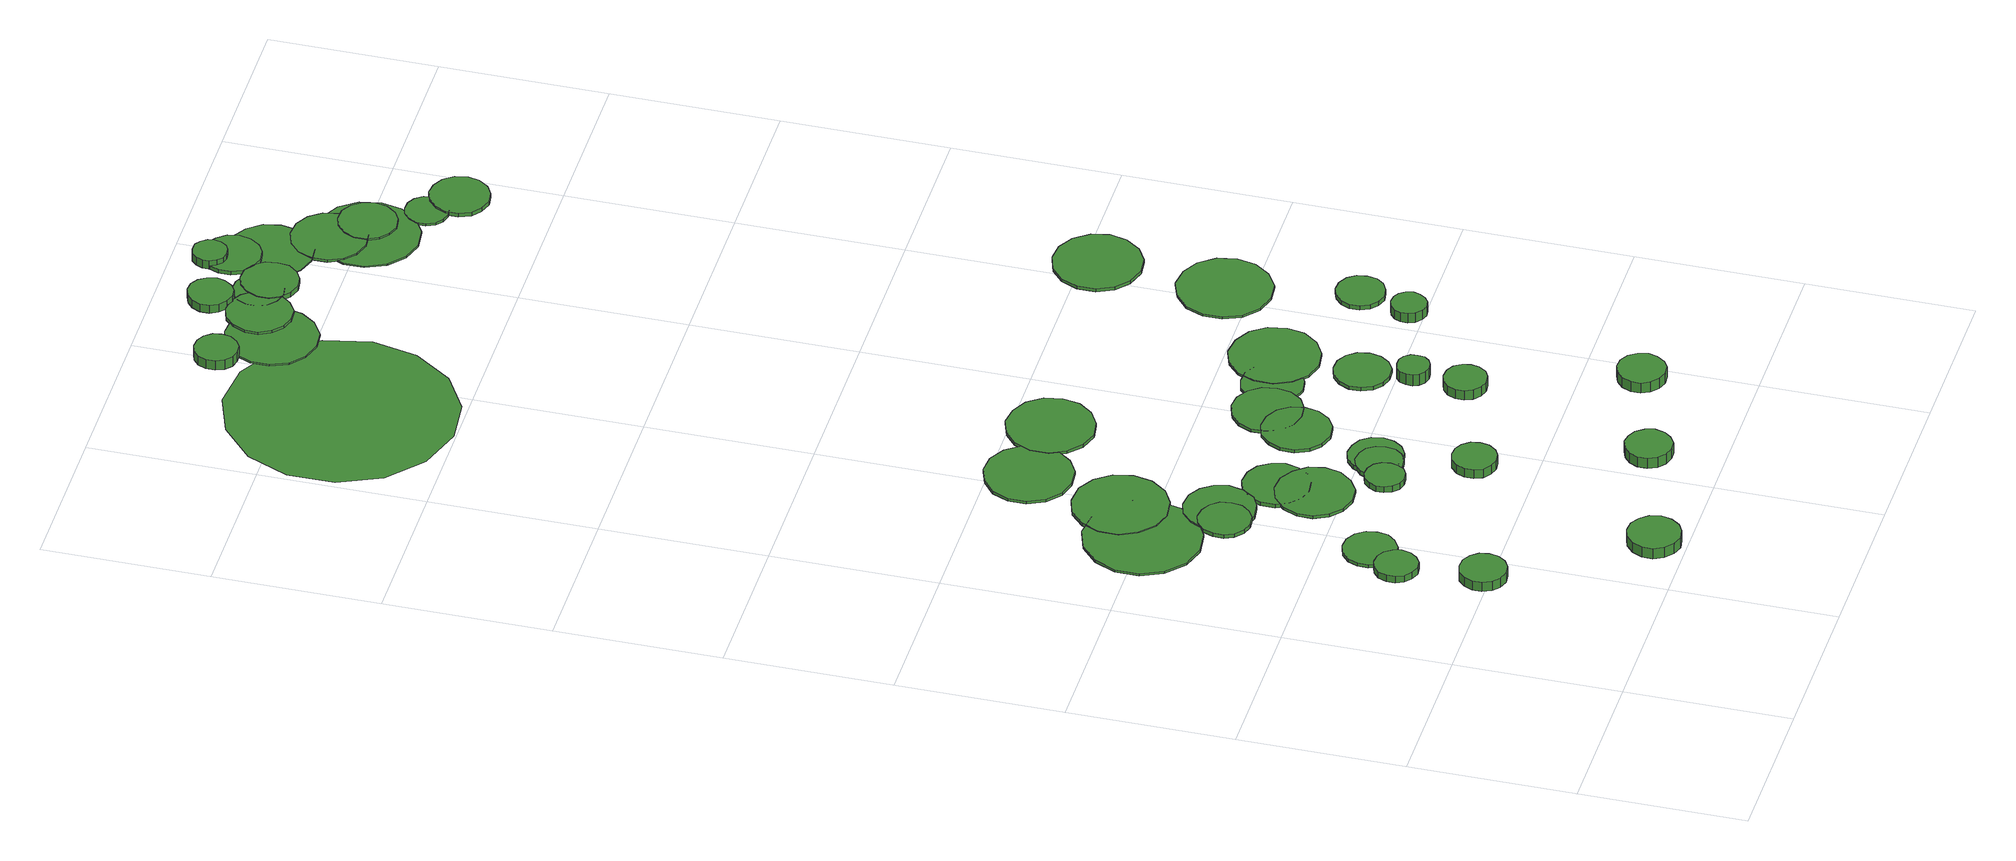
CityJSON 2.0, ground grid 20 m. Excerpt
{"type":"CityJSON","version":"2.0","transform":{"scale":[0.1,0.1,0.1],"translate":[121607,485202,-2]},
"CityObjects":{
"tree1":{"type":"SolitaryVegetationObject","attributes":{"function":"something"},"geometry":[{"type":"MultiSurface","lod":"1","boundaries":[[[0,1,2,3,4,5,6,7,8,9,10,11,12,13,14]],[[15,16,17,18,19,20,21,22,23,24,25,26,27,28,29]],[[0,29,28,1]],[[1,28,27,2]],[[2,27,26,3]],[[3,26,25,4]],[[4,25,24,5]],[[5,24,23,6]],[[6,23,22,7]],[[7,22,21,8]],[[8,21,20,9]],[[9,20,19,10]],[[10,19,18,11]],[[11,18,17,12]],[[12,17,16,13]],[[13,16,15,14]],[[14,15,29,0]]]}]},
"tree2":{"type":"SolitaryVegetationObject","attributes":{"function":"something"}},
"tree3":{"type":"SolitaryVegetationObject","attributes":{"function":"something"},"geometry":[{"type":"MultiSurface","lod":"1","boundaries":[[[30,31,32,33,34,35,36,37,38,39,40,41,42,43,44]],[[45,46,47,48,49,50,51,52,53,54,55,56,57,58,59]],[[30,59,58,31]],[[31,58,57,32]],[[32,57,56,33]],[[33,56,55,34]],[[34,55,54,35]],[[35,54,53,36]],[[36,53,52,37]],[[37,52,51,38]],[[38,51,50,39]],[[39,50,49,40]],[[40,49,48,41]],[[41,48,47,42]],[[42,47,46,43]],[[43,46,45,44]],[[44,45,59,30]]]}]},
"tree4":{"type":"SolitaryVegetationObject","attributes":{"function":"something"}},
"tree5":{"type":"SolitaryVegetationObject","attributes":{"function":"something"},"geometry":[{"type":"MultiSurface","lod":"1","boundaries":[[[60,61,62,63,64,65,66,67,68,69,70,71,72,73,74]],[[75,76,77,78,79,80,81,82,83,84,85,86,87,88,89]],[[60,89,88,61]],[[61,88,87,62]],[[62,87,86,63]],[[63,86,85,64]],[[64,85,84,65]],[[65,84,83,66]],[[66,83,82,67]],[[67,82,81,68]],[[68,81,80,69]],[[69,80,79,70]],[[70,79,78,71]],[[71,78,77,72]],[[72,77,76,73]],[[73,76,75,74]],[[74,75,89,60]]]}]},
"tree6":{"type":"SolitaryVegetationObject","attributes":{"function":"something"},"geometry":[{"type":"MultiSurface","lod":"1","boundaries":[[[90,91,92,93,94,95,96,97,98,99,100,101,102,103,104]],[[105,106,107,108,109,110,111,112,113,114,115,116,117,118,119]],[[90,119,118,91]],[[91,118,117,92]],[[92,117,116,93]],[[93,116,115,94]],[[94,115,114,95]],[[95,114,113,96]],[[96,113,112,97]],[[97,112,111,98]],[[98,111,110,99]],[[99,110,109,100]],[[100,109,108,101]],[[101,108,107,102]],[[102,107,106,103]],[[103,106,105,104]],[[104,105,119,90]]]}]},
"tree7":{"type":"SolitaryVegetationObject","attributes":{"function":"something"}},
"tree8":{"type":"SolitaryVegetationObject","attributes":{"function":"something"}},
"tree9":{"type":"SolitaryVegetationObject","attributes":{"function":"something"}},
"tree10":{"type":"SolitaryVegetationObject","attributes":{"function":"something"},"geometry":[{"type":"MultiSurface","lod":"1","boundaries":[[[120,121,122,123,124,125,126,127,128,129,130,131,132,133,134]],[[135,136,137,138,139,140,141,142,143,144,145,146,147,148,149]],[[120,149,148,121]],[[121,148,147,122]],[[122,147,146,123]],[[123,146,145,124]],[[124,145,144,125]],[[125,144,143,126]],[[126,143,142,127]],[[127,142,141,128]],[[128,141,140,129]],[[129,140,139,130]],[[130,139,138,131]],[[131,138,137,132]],[[132,137,136,133]],[[133,136,135,134]],[[134,135,149,120]]]}]},
"tree11":{"type":"SolitaryVegetationObject","attributes":{"function":"something"}},
"tree12":{"type":"SolitaryVegetationObject","attributes":{"function":"something"}},
"tree13":{"type":"SolitaryVegetationObject","attributes":{"function":"something"},"geometry":[{"type":"MultiSurface","lod":"1","boundaries":[[[150,151,152,153,154,155,156,157,158,159,160,161,162,163,164]],[[165,166,167,168,169,170,171,172,173,174,175,176,177,178,179]],[[150,179,178,151]],[[151,178,177,152]],[[152,177,176,153]],[[153,176,175,154]],[[154,175,174,155]],[[155,174,173,156]],[[156,173,172,157]],[[157,172,171,158]],[[158,171,170,159]],[[159,170,169,160]],[[160,169,168,161]],[[161,168,167,162]],[[162,167,166,163]],[[163,166,165,164]],[[164,165,179,150]]]}]},
"tree14":{"type":"SolitaryVegetationObject","attributes":{"function":"something"}},
"tree15":{"type":"SolitaryVegetationObject","attributes":{"function":"something"},"geometry":[{"type":"MultiSurface","lod":"1","boundaries":[[[180,181,182,183,184,185,186,187,188,189,190,191,192,193,194]],[[195,196,197,198,199,200,201,202,203,204,205,206,207,208,209]],[[180,209,208,181]],[[181,208,207,182]],[[182,207,206,183]],[[183,206,205,184]],[[184,205,204,185]],[[185,204,203,186]],[[186,203,202,187]],[[187,202,201,188]],[[188,201,200,189]],[[189,200,199,190]],[[190,199,198,191]],[[191,198,197,192]],[[192,197,196,193]],[[193,196,195,194]],[[194,195,209,180]]]}]},
"tree16":{"type":"SolitaryVegetationObject","attributes":{"function":"something"}},
"tree17":{"type":"SolitaryVegetationObject","attributes":{"function":"something"},"geometry":[{"type":"MultiSurface","lod":"1","boundaries":[[[210,211,212,213,214,215,216,217,218,219,220,221,222,223,224]],[[225,226,227,228,229,230,231,232,233,234,235,236,237,238,239]],[[210,239,238,211]],[[211,238,237,212]],[[212,237,236,213]],[[213,236,235,214]],[[214,235,234,215]],[[215,234,233,216]],[[216,233,232,217]],[[217,232,231,218]],[[218,231,230,219]],[[219,230,229,220]],[[220,229,228,221]],[[221,228,227,222]],[[222,227,226,223]],[[223,226,225,224]],[[224,225,239,210]]]}]},
"tree18":{"type":"SolitaryVegetationObject","attributes":{"function":"something"}},
"tree19":{"type":"SolitaryVegetationObject","attributes":{"function":"something"},"geometry":[{"type":"MultiSurface","lod":"1","boundaries":[[[240,241,242,243,244,245,246,247,248,249,250,251,252,253,254]],[[255,256,257,258,259,260,261,262,263,264,265,266,267,268,269]],[[240,269,268,241]],[[241,268,267,242]],[[242,267,266,243]],[[243,266,265,244]],[[244,265,264,245]],[[245,264,263,246]],[[246,263,262,247]],[[247,262,261,248]],[[248,261,260,249]],[[249,260,259,250]],[[250,259,258,251]],[[251,258,257,252]],[[252,257,256,253]],[[253,256,255,254]],[[254,255,269,240]]]}]},
"tree20":{"type":"SolitaryVegetationObject","attributes":{"function":"something"}},
"tree21":{"type":"SolitaryVegetationObject","attributes":{"function":"something"}},
"tree22":{"type":"SolitaryVegetationObject","attributes":{"function":"something"},"geometry":[{"type":"MultiSurface","lod":"1","boundaries":[[[270,271,272,273,274,275,276,277,278,279,280,281,282,283,284]],[[285,286,287,288,289,290,291,292,293,294,295,296,297,298,299]],[[270,299,298,271]],[[271,298,297,272]],[[272,297,296,273]],[[273,296,295,274]],[[274,295,294,275]],[[275,294,293,276]],[[276,293,292,277]],[[277,292,291,278]],[[278,291,290,279]],[[279,290,289,280]],[[280,289,288,281]],[[281,288,287,282]],[[282,287,286,283]],[[283,286,285,284]],[[284,285,299,270]]]}]},
"tree23":{"type":"SolitaryVegetationObject","attributes":{"function":"something"},"geometry":[{"type":"MultiSurface","lod":"1","boundaries":[[[300,301,302,303,304,305,306,307,308,309,310,311,312,313,314]],[[315,316,317,318,319,320,321,322,323,324,325,326,327,328,329]],[[300,329,328,301]],[[301,328,327,302]],[[302,327,326,303]],[[303,326,325,304]],[[304,325,324,305]],[[305,324,323,306]],[[306,323,322,307]],[[307,322,321,308]],[[308,321,320,309]],[[309,320,319,310]],[[310,319,318,311]],[[311,318,317,312]],[[312,317,316,313]],[[313,316,315,314]],[[314,315,329,300]]]}]},
"tree24":{"type":"SolitaryVegetationObject","attributes":{"function":"something"}},
"tree25":{"type":"SolitaryVegetationObject","attributes":{"function":"something"},"geometry":[{"type":"MultiSurface","lod":"1","boundaries":[[[330,331,332,333,334,335,336,337,338,339,340,341,342,343,344]],[[345,346,347,348,349,350,351,352,353,354,355,356,357,358,359]],[[330,359,358,331]],[[331,358,357,332]],[[332,357,356,333]],[[333,356,355,334]],[[334,355,354,335]],[[335,354,353,336]],[[336,353,352,337]],[[337,352,351,338]],[[338,351,350,339]],[[339,350,349,340]],[[340,349,348,341]],[[341,348,347,342]],[[342,347,346,343]],[[343,346,345,344]],[[344,345,359,330]]]}]},
"tree26":{"type":"SolitaryVegetationObject","attributes":{"function":"something"},"geometry":[{"type":"MultiSurface","lod":"1","boundaries":[[[360,361,362,363,364,365,366,367,368,369,370,371,372,373,374]],[[375,376,377,378,379,380,381,382,383,384,385,386,387,388,389]],[[360,389,388,361]],[[361,388,387,362]],[[362,387,386,363]],[[363,386,385,364]],[[364,385,384,365]],[[365,384,383,366]],[[366,383,382,367]],[[367,382,381,368]],[[368,381,380,369]],[[369,380,379,370]],[[370,379,378,371]],[[371,378,377,372]],[[372,377,376,373]],[[373,376,375,374]],[[374,375,389,360]]]}]},
"tree27":{"type":"SolitaryVegetationObject","attributes":{"function":"something"},"geometry":[{"type":"MultiSurface","lod":"1","boundaries":[[[390,391,392,393,394,395,396,397,398,399,400,401,402,403,404]],[[405,406,407,408,409,410,411,412,413,414,415,416,417,418,419]],[[390,419,418,391]],[[391,418,417,392]],[[392,417,416,393]],[[393,416,415,394]],[[394,415,414,395]],[[395,414,413,396]],[[396,413,412,397]],[[397,412,411,398]],[[398,411,410,399]],[[399,410,409,400]],[[400,409,408,401]],[[401,408,407,402]],[[402,407,406,403]],[[403,406,405,404]],[[404,405,419,390]]]}]},
"tree28":{"type":"SolitaryVegetationObject","attributes":{"function":"something"}},
"tree29":{"type":"SolitaryVegetationObject","attributes":{"function":"something"},"geometry":[{"type":"MultiSurface","lod":"1","boundaries":[[[420,421,422,423,424,425,426,427,428,429,430,431,432,433,434]],[[435,436,437,438,439,440,441,442,443,444,445,446,447,448,449]],[[420,449,448,421]],[[421,448,447,422]],[[422,447,446,423]],[[423,446,445,424]],[[424,445,444,425]],[[425,444,443,426]],[[426,443,442,427]],[[427,442,441,428]],[[428,441,440,429]],[[429,440,439,430]],[[430,439,438,431]],[[431,438,437,432]],[[432,437,436,433]],[[433,436,435,434]],[[434,435,449,420]]]}]},
"tree30":{"type":"SolitaryVegetationObject","attributes":{"function":"something"},"geometry":[{"type":"MultiSurface","lod":"1","boundaries":[[[450,451,452,453,454,455,456,457,458,459,460,461,462,463,464]],[[465,466,467,468,469,470,471,472,473,474,475,476,477,478,479]],[[450,479,478,451]],[[451,478,477,452]],[[452,477,476,453]],[[453,476,475,454]],[[454,475,474,455]],[[455,474,473,456]],[[456,473,472,457]],[[457,472,471,458]],[[458,471,470,459]],[[459,470,469,460]],[[460,469,468,461]],[[461,468,467,462]],[[462,467,466,463]],[[463,466,465,464]],[[464,465,479,450]]]}]},
"tree31":{"type":"SolitaryVegetationObject","attributes":{"function":"something"}},
"tree32":{"type":"SolitaryVegetationObject","attributes":{"function":"something"}},
"tree33":{"type":"SolitaryVegetationObject","attributes":{"function":"something"},"geometry":[{"type":"MultiSurface","lod":"1","boundaries":[[[480,481,482,483,484,485,486,487,488,489,490,491,492,493,494]],[[495,496,497,498,499,500,501,502,503,504,505,506,507,508,509]],[[480,509,508,481]],[[481,508,507,482]],[[482,507,506,483]],[[483,506,505,484]],[[484,505,504,485]],[[485,504,503,486]],[[486,503,502,487]],[[487,502,501,488]],[[488,501,500,489]],[[489,500,499,490]],[[490,499,498,491]],[[491,498,497,492]],[[492,497,496,493]],[[493,496,495,494]],[[494,495,509,480]]]}]},
"tree34":{"type":"SolitaryVegetationObject","attributes":{"function":"something"}},
"tree35":{"type":"SolitaryVegetationObject","attributes":{"function":"something"},"geometry":[{"type":"MultiSurface","lod":"1","boundaries":[[[510,511,512,513,514,515,516,517,518,519,520,521,522,523,524]],[[525,526,527,528,529,530,531,532,533,534,535,536,537,538,539]],[[510,539,538,511]],[[511,538,537,512]],[[512,537,536,513]],[[513,536,535,514]],[[514,535,534,515]],[[515,534,533,516]],[[516,533,532,517]],[[517,532,531,518]],[[518,531,530,519]],[[519,530,529,520]],[[520,529,528,521]],[[521,528,527,522]],[[522,527,526,523]],[[523,526,525,524]],[[524,525,539,510]]]}]},
"tree36":{"type":"SolitaryVegetationObject","attributes":{"function":"something"}},
"tree37":{"type":"SolitaryVegetationObject","attributes":{"function":"something"},"geometry":[{"type":"MultiSurface","lod":"1","boundaries":[[[540,541,542,543,544,545,546,547,548,549,550,551,552,553,554]],[[555,556,557,558,559,560,561,562,563,564,565,566,567,568,569]],[[540,569,568,541]],[[541,568,567,542]],[[542,567,566,543]],[[543,566,565,544]],[[544,565,564,545]],[[545,564,563,546]],[[546,563,562,547]],[[547,562,561,548]],[[548,561,560,549]],[[549,560,559,550]],[[550,559,558,551]],[[551,558,557,552]],[[552,557,556,553]],[[553,556,555,554]],[[554,555,569,540]]]}]},
"tree38":{"type":"SolitaryVegetationObject","attributes":{"function":"something"}},
"tree39":{"type":"SolitaryVegetationObject","attributes":{"function":"something"},"geometry":[{"type":"MultiSurface","lod":"1","boundaries":[[[570,571,572,573,574,575,576,577,578,579,580,581,582,583,584]]]}]},
"tree40":{"type":"SolitaryVegetationObject","attributes":{"function":"something"},"geometry":[{"type":"MultiSurface","lod":"1","boundaries":[[[585,586,587,588,589,590,591,592,593,594,595,596,597,598,599]],[[600,601,602,603,604,605,606,607,608,609,610,611,612,613,614]],[[585,614,613,586]],[[586,613,612,587]],[[587,612,611,588]],[[588,611,610,589]],[[589,610,609,590]],[[590,609,608,591]],[[591,608,607,592]],[[592,607,606,593]],[[593,606,605,594]],[[594,605,604,595]],[[595,604,603,596]],[[596,603,602,597]],[[597,602,601,598]],[[598,601,600,599]],[[599,600,614,585]]]}]},
"tree41":{"type":"SolitaryVegetationObject","attributes":{"function":"something"}},
"tree42":{"type":"SolitaryVegetationObject","attributes":{"function":"something"}},
"tree43":{"type":"SolitaryVegetationObject","attributes":{"function":"something"},"geometry":[{"type":"MultiSurface","lod":"1","boundaries":[[[615,616,617,618,619,620,621,622,623,624,625,626,627,628,629]],[[630,631,632,633,634,635,636,637,638,639,640,641,642,643,644]],[[615,644,643,616]],[[616,643,642,617]],[[617,642,641,618]],[[618,641,640,619]],[[619,640,639,620]],[[620,639,638,621]],[[621,638,637,622]],[[622,637,636,623]],[[623,636,635,624]],[[624,635,634,625]],[[625,634,633,626]],[[626,633,632,627]],[[627,632,631,628]],[[628,631,630,629]],[[629,630,644,615]]]}]},
"tree44":{"type":"SolitaryVegetationObject","attributes":{"function":"something"},"geometry":[{"type":"MultiSurface","lod":"1","boundaries":[[[645,646,647,648,649,650,651,652,653,654,655,656,657,658,659]],[[660,661,662,663,664,665,666,667,668,669,670,671,672,673,674]],[[645,674,673,646]],[[646,673,672,647]],[[647,672,671,648]],[[648,671,670,649]],[[649,670,669,650]],[[650,669,668,651]],[[651,668,667,652]],[[652,667,666,653]],[[653,666,665,654]],[[654,665,664,655]],[[655,664,663,656]],[[656,663,662,657]],[[657,662,661,658]],[[658,661,660,659]],[[659,660,674,645]]]}]},
"tree45":{"type":"SolitaryVegetationObject","attributes":{"function":"something"},"geometry":[{"type":"MultiSurface","lod":"1","boundaries":[[[675,676,677,678,679,680,681,682,683,684,685,686,687,688,689]],[[690,691,692,693,694,695,696,697,698,699,700,701,702,703,704]],[[675,704,703,676]],[[676,703,702,677]],[[677,702,701,678]],[[678,701,700,679]],[[679,700,699,680]],[[680,699,698,681]],[[681,698,697,682]],[[682,697,696,683]],[[683,696,695,684]],[[684,695,694,685]],[[685,694,693,686]],[[686,693,692,687]],[[687,692,691,688]],[[688,691,690,689]],[[689,690,704,675]]]}]},
"tree46":{"type":"SolitaryVegetationObject","attributes":{"function":"something"},"geometry":[{"type":"MultiSurface","lod":"1","boundaries":[[[705,706,707,708,709,710,711,712,713,714,715,716,717,718,719]],[[720,721,722,723,724,725,726,727,728,729,730,731,732,733,734]],[[705,734,733,706]],[[706,733,732,707]],[[707,732,731,708]],[[708,731,730,709]],[[709,730,729,710]],[[710,729,728,711]],[[711,728,727,712]],[[712,727,726,713]],[[713,726,725,714]],[[714,725,724,715]],[[715,724,723,716]],[[716,723,722,717]],[[717,722,721,718]],[[718,721,720,719]],[[719,720,734,705]]]}]},
"tree47":{"type":"SolitaryVegetationObject","attributes":{"function":"something"}},
"tree48":{"type":"SolitaryVegetationObject","attributes":{"function":"something"},"geometry":[{"type":"MultiSurface","lod":"1","boundaries":[[[735,736,737,738,739,740,741,742,743,744,745,746,747,748,749]],[[750,751,752,753,754,755,756,757,758,759,760,761,762,763,764]],[[735,764,763,736]],[[736,763,762,737]],[[737,762,761,738]],[[738,761,760,739]],[[739,760,759,740]],[[740,759,758,741]],[[741,758,757,742]],[[742,757,756,743]],[[743,756,755,744]],[[744,755,754,745]],[[745,754,753,746]],[[746,753,752,747]],[[747,752,751,748]],[[748,751,750,749]],[[749,750,764,735]]]}]},
"tree49":{"type":"SolitaryVegetationObject","attributes":{"function":"something"},"geometry":[{"type":"MultiSurface","lod":"1","boundaries":[[[765,766,767,768,769,770,771,772,773,774,775,776,777,778,779]],[[780,781,782,783,784,785,786,787,788,789,790,791,792,793,794]],[[765,794,793,766]],[[766,793,792,767]],[[767,792,791,768]],[[768,791,790,769]],[[769,790,789,770]],[[770,789,788,771]],[[771,788,787,772]],[[772,787,786,773]],[[773,786,785,774]],[[774,785,784,775]],[[775,784,783,776]],[[776,783,782,777]],[[777,782,781,778]],[[778,781,780,779]],[[779,780,794,765]]]}]},
"tree50":{"type":"SolitaryVegetationObject","attributes":{"function":"something"}},
"tree51":{"type":"SolitaryVegetationObject","attributes":{"function":"something"}},
"tree52":{"type":"SolitaryVegetationObject","attributes":{"function":"something"}},
"tree53":{"type":"SolitaryVegetationObject","attributes":{"function":"something"}},
"tree54":{"type":"SolitaryVegetationObject","attributes":{"function":"something"},"geometry":[{"type":"MultiSurface","lod":"1","boundaries":[[[795,796,797,798,799,800,801,802,803,804,805,806,807,808,809]],[[810,811,812,813,814,815,816,817,818,819,820,821,822,823,824]],[[795,824,823,796]],[[796,823,822,797]],[[797,822,821,798]],[[798,821,820,799]],[[799,820,819,800]],[[800,819,818,801]],[[801,818,817,802]],[[802,817,816,803]],[[803,816,815,804]],[[804,815,814,805]],[[805,814,813,806]],[[806,813,812,807]],[[807,812,811,808]],[[808,811,810,809]],[[809,810,824,795]]]}]},
"tree55":{"type":"SolitaryVegetationObject","attributes":{"function":"something"},"geometry":[{"type":"MultiSurface","lod":"1","boundaries":[[[825,826,827,828,829,830,831,832,833,834,835,836,837,838,839]],[[840,841,842,843,844,845,846,847,848,849,850,851,852,853,854]],[[825,854,853,826]],[[826,853,852,827]],[[827,852,851,828]],[[828,851,850,829]],[[829,850,849,830]],[[830,849,848,831]],[[831,848,847,832]],[[832,847,846,833]],[[833,846,845,834]],[[834,845,844,835]],[[835,844,843,836]],[[836,843,842,837]],[[837,842,841,838]],[[838,841,840,839]],[[839,840,854,825]]]}]},
"tree56":{"type":"SolitaryVegetationObject","attributes":{"function":"something"}},
"tree57":{"type":"SolitaryVegetationObject","attributes":{"function":"something"}},
"tree58":{"type":"SolitaryVegetationObject","attributes":{"function":"something"},"geometry":[{"type":"MultiSurface","lod":"1","boundaries":[[[855,856,857,858,859,860,861,862,863,864,865,866,867,868,869]],[[870,871,872,873,874,875,876,877,878,879,880,881,882,883,884]],[[855,884,883,856]],[[856,883,882,857]],[[857,882,881,858]],[[858,881,880,859]],[[859,880,879,860]],[[860,879,878,861]],[[861,878,877,862]],[[862,877,876,863]],[[863,876,875,864]],[[864,875,874,865]],[[865,874,873,866]],[[866,873,872,867]],[[867,872,871,868]],[[868,871,870,869]],[[869,870,884,855]]]}]},
"tree59":{"type":"SolitaryVegetationObject","attributes":{"function":"something"},"geometry":[{"type":"MultiSurface","lod":"1","boundaries":[[[885,886,887,888,889,890,891,892,893,894,895,896,897,898,899]],[[900,901,902,903,904,905,906,907,908,909,910,911,912,913,914]],[[885,914,913,886]],[[886,913,912,887]],[[887,912,911,888]],[[888,911,910,889]],[[889,910,909,890]],[[890,909,908,891]],[[891,908,907,892]],[[892,907,906,893]],[[893,906,905,894]],[[894,905,904,895]],[[895,904,903,896]],[[896,903,902,897]],[[897,902,901,898]],[[898,901,900,899]],[[899,900,914,885]]]}]},
"tree60":{"type":"SolitaryVegetationObject","attributes":{"function":"something"},"geometry":[{"type":"MultiSurface","lod":"1","boundaries":[[[915,916,917,918,919,920,921,922,923,924,925,926,927,928,929]],[[930,931,932,933,934,935,936,937,938,939,940,941,942,943,944]],[[915,944,943,916]],[[916,943,942,917]],[[917,942,941,918]],[[918,941,940,919]],[[919,940,939,920]],[[920,939,938,921]],[[921,938,937,922]],[[922,937,936,923]],[[923,936,935,924]],[[924,935,934,925]],[[925,934,933,926]],[[926,933,932,927]],[[927,932,931,928]],[[928,931,930,929]],[[929,930,944,915]]]}]},
"tree61":{"type":"SolitaryVegetationObject","attributes":{"function":"something"},"geometry":[{"type":"MultiSurface","lod":"1","boundaries":[[[945,946,947,948,949,950,951,952,953,954,955,956,957,958,959]],[[960,961,962,963,964,965,966,967,968,969,970,971,972,973,974]],[[945,974,973,946]],[[946,973,972,947]],[[947,972,971,948]],[[948,971,970,949]],[[949,970,969,950]],[[950,969,968,951]],[[951,968,967,952]],[[952,967,966,953]],[[953,966,965,954]],[[954,965,964,955]],[[955,964,963,956]],[[956,963,962,957]],[[957,962,961,958]],[[958,961,960,959]],[[959,960,974,945]]]}]},
"tree62":{"type":"SolitaryVegetationObject","attributes":{"function":"something"}},
"tree63":{"type":"SolitaryVegetationObject","attributes":{"function":"something"},"geometry":[{"type":"MultiSurface","lod":"1","boundaries":[[[975,976,977,978,979,980,981,982,983,984,985,986,987,988,989]],[[990,991,992,993,994,995,996,997,998,999,1000,1001,1002,1003,1004]],[[975,1004,1003,976]],[[976,1003,1002,977]],[[977,1002,1001,978]],[[978,1001,1000,979]],[[979,1000,999,980]],[[980,999,998,981]],[[981,998,997,982]],[[982,997,996,983]],[[983,996,995,984]],[[984,995,994,985]],[[985,994,993,986]],[[986,993,992,987]],[[987,992,991,988]],[[988,991,990,989]],[[989,990,1004,975]]]}]},
"tree64":{"type":"SolitaryVegetationObject","attributes":{"function":"something"}},
"tree65":{"type":"SolitaryVegetationObject","attributes":{"function":"something"}},
"tree66":{"type":"SolitaryVegetationObject","attributes":{"function":"something"},"geometry":[{"type":"MultiSurface","lod":"1","boundaries":[[[1005,1006,1007,1008,1009,1010,1011,1012,1013,1014,1015,1016,1017,1018,1019]],[[1020,1021,1022,1023,1024,1025,1026,1027,1028,1029,1030,1031,1032,1033,1034]],[[1005,1034,1033,1006]],[[1006,1033,1032,1007]],[[1007,1032,1031,1008]],[[1008,1031,1030,1009]],[[1009,1030,1029,1010]],[[1010,1029,1028,1011]],[[1011,1028,1027,1012]],[[1012,1027,1026,1013]],[[1013,1026,1025,1014]],[[1014,1025,1024,1015]],[[1015,1024,1023,1016]],[[1016,1023,1022,1017]],[[1017,1022,1021,1018]],[[1018,1021,1020,1019]],[[1019,1020,1034,1005]]]}]},
"tree67":{"type":"SolitaryVegetationObject","attributes":{"function":"something"}},
"tree68":{"type":"SolitaryVegetationObject","attributes":{"function":"something"},"geometry":[{"type":"MultiSurface","lod":"1","boundaries":[[[1035,1036,1037,1038,1039,1040,1041,1042,1043,1044,1045,1046,1047,1048,1049]],[[1050,1051,1052,1053,1054,1055,1056,1057,1058,1059,1060,1061,1062,1063,1064]],[[1035,1064,1063,1036]],[[1036,1063,1062,1037]],[[1037,1062,1061,1038]],[[1038,1061,1060,1039]],[[1039,1060,1059,1040]],[[1040,1059,1058,1041]],[[1041,1058,1057,1042]],[[1042,1057,1056,1043]],[[1043,1056,1055,1044]],[[1044,1055,1054,1045]],[[1045,1054,1053,1046]],[[1046,1053,1052,1047]],[[1047,1052,1051,1048]],[[1048,1051,1050,1049]],[[1049,1050,1064,1035]]]}]},
"tree69":{"type":"SolitaryVegetationObject","attributes":{"function":"something"}},
"tree70":{"type":"SolitaryVegetationObject","attributes":{"function":"something"}},
"tree71":{"type":"SolitaryVegetationObject","attributes":{"function":"something"}},
"tree72":{"type":"SolitaryVegetationObject","attributes":{"function":"something"},"geometry":[{"type":"MultiSurface","lod":"1","boundaries":[[[1065,1066,1067,1068,1069,1070,1071,1072,1073,1074,1075,1076,1077,1078,1079]],[[1080,1081,1082,1083,1084,1085,1086,1087,1088,1089,1090,1091,1092,1093,1094]],[[1065,1094,1093,1066]],[[1066,1093,1092,1067]],[[1067,1092,1091,1068]],[[1068,1091,1090,1069]],[[1069,1090,1089,1070]],[[1070,1089,1088,1071]],[[1071,1088,1087,1072]],[[1072,1087,1086,1073]],[[1073,1086,1085,1074]],[[1074,1085,1084,1075]],[[1075,1084,1083,1076]],[[1076,1083,1082,1077]],[[1077,1082,1081,1078]],[[1078,1081,1080,1079]],[[1079,1080,1094,1065]]]}]},
"tree73":{"type":"SolitaryVegetationObject","attributes":{"function":"something"},"geometry":[{"type":"MultiSurface","lod":"1","boundaries":[[[1095,1096,1097,1098,1099,1100,1101,1102,1103,1104,1105,1106,1107,1108,1109]],[[1110,1111,1112,1113,1114,1115,1116,1117,1118,1119,1120,1121,1122,1123,1124]],[[1095,1124,1123,1096]],[[1096,1123,1122,1097]],[[1097,1122,1121,1098]],[[1098,1121,1120,1099]],[[1099,1120,1119,1100]],[[1100,1119,1118,1101]],[[1101,1118,1117,1102]],[[1102,1117,1116,1103]],[[1103,1116,1115,1104]],[[1104,1115,1114,1105]],[[1105,1114,1113,1106]],[[1106,1113,1112,1107]],[[1107,1112,1111,1108]],[[1108,1111,1110,1109]],[[1109,1110,1124,1095]]]}]},
"tree74":{"type":"SolitaryVegetationObject","attributes":{"function":"something"},"geometry":[{"type":"MultiSurface","lod":"1","boundaries":[[[1125,1126,1127,1128,1129,1130,1131,1132,1133,1134,1135,1136,1137,1138,1139]],[[1140,1141,1142,1143,1144,1145,1146,1147,1148,1149,1150,1151,1152,1153,1154]],[[1125,1154,1153,1126]],[[1126,1153,1152,1127]],[[1127,1152,1151,1128]],[[1128,1151,1150,1129]],[[1129,1150,1149,1130]],[[1130,1149,1148,1131]],[[1131,1148,1147,1132]],[[1132,1147,1146,1133]],[[1133,1146,1145,1134]],[[1134,1145,1144,1135]],[[1135,1144,1143,1136]],[[1136,1143,1142,1137]],[[1137,1142,1141,1138]],[[1138,1141,1140,1139]],[[1139,1140,1154,1125]]]}]},
"tree75":{"type":"SolitaryVegetationObject","attributes":{"function":"something"}},
"tree76":{"type":"SolitaryVegetationObject","attributes":{"function":"something"},"geometry":[{"type":"MultiSurface","lod":"1","boundaries":[[[1155,1156,1157,1158,1159,1160,1161,1162,1163,1164,1165,1166,1167,1168,1169]],[[1170,1171,1172,1173,1174,1175,1176,1177,1178,1179,1180,1181,1182,1183,1184]],[[1155,1184,1183,1156]],[[1156,1183,1182,1157]],[[1157,1182,1181,1158]],[[1158,1181,1180,1159]],[[1159,1180,1179,1160]],[[1160,1179,1178,1161]],[[1161,1178,1177,1162]],[[1162,1177,1176,1163]],[[1163,1176,1175,1164]],[[1164,1175,1174,1165]],[[1165,1174,1173,1166]],[[1166,1173,1172,1167]],[[1167,1172,1171,1168]],[[1168,1171,1170,1169]],[[1169,1170,1184,1155]]]}]},
"tree77":{"type":"SolitaryVegetationObject","attributes":{"function":"something"},"geometry":[{"type":"MultiSurface","lod":"1","boundaries":[[[1185,1186,1187,1188,1189,1190,1191,1192,1193,1194,1195,1196,1197,1198,1199]],[[1200,1201,1202,1203,1204,1205,1206,1207,1208,1209,1210,1211,1212,1213,1214]],[[1185,1214,1213,1186]],[[1186,1213,1212,1187]],[[1187,1212,1211,1188]],[[1188,1211,1210,1189]],[[1189,1210,1209,1190]],[[1190,1209,1208,1191]],[[1191,1208,1207,1192]],[[1192,1207,1206,1193]],[[1193,1206,1205,1194]],[[1194,1205,1204,1195]],[[1195,1204,1203,1196]],[[1196,1203,1202,1197]],[[1197,1202,1201,1198]],[[1198,1201,1200,1199]],[[1199,1200,1214,1185]]]}]},
"tree78":{"type":"SolitaryVegetationObject","attributes":{"function":"something"}},
"tree79":{"type":"SolitaryVegetationObject","attributes":{"function":"something"}},
"tree80":{"type":"SolitaryVegetationObject","attributes":{"function":"something"},"geometry":[{"type":"MultiSurface","lod":"1","boundaries":[[[1215,1216,1217,1218,1219,1220,1221,1222,1223,1224,1225,1226,1227,1228,1229]],[[1230,1231,1232,1233,1234,1235,1236,1237,1238,1239,1240,1241,1242,1243,1244]],[[1215,1244,1243,1216]],[[1216,1243,1242,1217]],[[1217,1242,1241,1218]],[[1218,1241,1240,1219]],[[1219,1240,1239,1220]],[[1220,1239,1238,1221]],[[1221,1238,1237,1222]],[[1222,1237,1236,1223]],[[1223,1236,1235,1224]],[[1224,1235,1234,1225]],[[1225,1234,1233,1226]],[[1226,1233,1232,1227]],[[1227,1232,1231,1228]],[[1228,1231,1230,1229]],[[1229,1230,1244,1215]]]}]},
"tree81":{"type":"SolitaryVegetationObject","attributes":{"function":"something"}},
"tree82":{"type":"SolitaryVegetationObject","attributes":{"function":"something"},"geometry":[{"type":"MultiSurface","lod":"1","boundaries":[[[1245,1246,1247,1248,1249,1250,1251,1252,1253,1254,1255,1256,1257,1258,1259]],[[1260,1261,1262,1263,1264,1265,1266,1267,1268,1269,1270,1271,1272,1273,1274]],[[1245,1274,1273,1246]],[[1246,1273,1272,1247]],[[1247,1272,1271,1248]],[[1248,1271,1270,1249]],[[1249,1270,1269,1250]],[[1250,1269,1268,1251]],[[1251,1268,1267,1252]],[[1252,1267,1266,1253]],[[1253,1266,1265,1254]],[[1254,1265,1264,1255]],[[1255,1264,1263,1256]],[[1256,1263,1262,1257]],[[1257,1262,1261,1258]],[[1258,1261,1260,1259]],[[1259,1260,1274,1245]]]}]},
"tree83":{"type":"SolitaryVegetationObject","attributes":{"function":"something"}},
"tree84":{"type":"SolitaryVegetationObject","attributes":{"function":"something"},"geometry":[{"type":"MultiSurface","lod":"1","boundaries":[[[1275,1276,1277,1278,1279,1280,1281,1282,1283,1284,1285,1286,1287,1288,1289]],[[1290,1291,1292,1293,1294,1295,1296,1297,1298,1299,1300,1301,1302,1303,1304]],[[1275,1304,1303,1276]],[[1276,1303,1302,1277]],[[1277,1302,1301,1278]],[[1278,1301,1300,1279]],[[1279,1300,1299,1280]],[[1280,1299,1298,1281]],[[1281,1298,1297,1282]],[[1282,1297,1296,1283]],[[1283,1296,1295,1284]],[[1284,1295,1294,1285]],[[1285,1294,1293,1286]],[[1286,1293,1292,1287]],[[1287,1292,1291,1288]],[[1288,1291,1290,1289]],[[1289,1290,1304,1275]]]}]},
"tree85":{"type":"SolitaryVegetationObject","attributes":{"function":"something"}}
},
"vertices":[
[193,208,24],[191,219,24],[184,228,24],[174,234,24],[162,235,24],[151,232,24],[143,224,24],[138,213,24],[138,202,24],[143,191,24],[151,184,24],[162,180,24],[174,181,24],[184,187,24],[191,196,24],[191,196,11],[184,187,11],[174,181,11],[162,180,11],[151,184,11],[143,191,11],[138,202,11],[138,213,11],[143,224,11],[151,232,11],[162,235,11],[174,234,11],[184,228,11],[191,219,11],[193,208,11],
[181,307,19],[178,317,19],[172,326,19],[163,331,19],[152,332,19],[142,329,19],[134,322,19],[130,312,19],[130,301,19],[134,292,19],[142,285,19],[152,281,19],[163,282,19],[172,288,19],[178,296,19],[178,296,10],[172,288,10],[163,282,10],[152,281,10],[142,285,10],[134,292,10],[130,301,10],[130,312,10],[134,322,10],[142,329,10],[152,332,10],[163,331,10],[172,326,10],[178,317,10],[181,307,10],
[213,344,14],[211,357,14],[203,368,14],[191,375,14],[178,376,14],[165,372,14],[155,363,14],[150,351,14],[150,338,14],[155,326,14],[165,317,14],[178,313,14],[191,314,14],[203,321,14],[211,331,14],[211,331,10],[203,321,10],[191,314,10],[178,313,10],[165,317,10],[155,326,10],[150,338,10],[150,351,10],[155,363,10],[165,372,10],[178,376,10],[191,375,10],[203,368,10],[211,357,10],[213,344,10],
[311,38,25],[308,51,25],[300,61,25],[289,68,25],[276,69,25],[264,65,25],[254,56,25],[248,44,25],[248,31,25],[254,19,25],[264,10,25],[276,6,25],[289,8,25],[300,14,25],[308,25,25],[308,25,11],[300,14,11],[289,8,11],[276,6,11],[264,10,11],[254,19,11],[248,31,11],[248,44,11],[254,56,11],[264,65,11],[276,69,11],[289,68,11],[300,61,11],[308,51,11],[311,38,11],
[209,600,11],[203,628,11],[186,651,11],[161,665,11],[132,669,11],[105,660,11],[83,640,11],[71,614,11],[71,585,11],[83,559,11],[105,539,11],[132,530,11],[161,534,11],[186,548,11],[203,571,11],[203,571,8],[186,548,8],[161,534,8],[132,530,8],[105,539,8],[83,559,8],[71,585,8],[71,614,8],[83,640,8],[105,660,8],[132,669,8],[161,665,8],[186,651,8],[203,628,8],[209,600,8],
[224,518,14],[222,531,14],[214,541,14],[203,547,14],[190,549,14],[178,545,14],[168,536,14],[163,524,14],[163,511,14],[168,500,14],[178,491,14],[190,487,14],[203,488,14],[214,495,14],[222,505,14],[222,505,9],[214,495,9],[203,488,9],[190,487,9],[178,491,9],[168,500,9],[163,511,9],[163,524,9],[168,536,9],[178,545,9],[190,549,9],[203,547,9],[214,541,9],[222,531,9],[224,518,9],
[256,529,13],[252,546,13],[242,560,13],[227,569,13],[209,571,13],[193,566,13],[180,554,13],[172,538,13],[172,520,13],[180,504,13],[193,492,13],[209,487,13],[227,489,13],[242,497,13],[252,512,13],[252,512,8],[242,497,8],[227,489,8],[209,487,8],[193,492,8],[180,504,8],[172,520,8],[172,538,8],[180,554,8],[193,566,8],[209,571,8],[227,569,8],[242,560,8],[252,546,8],[256,529,8],
[248,639,12],[243,662,12],[229,681,12],[209,693,12],[185,695,12],[163,688,12],[146,672,12],[136,651,12],[136,627,12],[146,606,12],[163,590,12],[185,583,12],[209,586,12],[229,597,12],[243,616,12],[243,616,8],[229,597,8],[209,586,8],[185,583,8],[163,590,8],[146,606,8],[136,627,8],[136,651,8],[146,672,8],[163,688,8],[185,695,8],[209,693,8],[229,681,8],[243,662,8],[248,639,8],
[317,433,13],[313,452,13],[301,467,13],[285,477,13],[266,479,13],[247,473,13],[233,460,13],[225,442,13],[225,423,13],[233,406,13],[247,393,13],[266,387,13],[285,389,13],[301,399,13],[313,414,13],[313,414,9],[301,399,9],[285,389,9],[266,387,9],[247,393,9],[233,406,9],[225,423,9],[225,442,9],[233,460,9],[247,473,9],[266,479,9],[285,477,9],[301,467,9],[313,452,9],[317,433,9],
[313,478,13],[309,494,13],[300,508,13],[286,516,13],[269,518,13],[254,513,13],[242,502,13],[235,487,13],[235,470,13],[242,455,13],[254,444,13],[269,439,13],[286,441,13],[300,449,13],[309,462,13],[309,462,8],[300,449,8],[286,441,8],[269,439,8],[254,444,8],[242,455,8],[235,470,8],[235,487,8],[242,502,8],[254,513,8],[269,518,8],[286,516,8],[300,508,8],[309,494,8],[313,478,8],
[338,362,18],[336,372,18],[331,380,18],[322,385,18],[312,386,18],[303,383,18],[296,376,18],[292,367,18],[292,358,18],[296,349,18],[303,342,18],[312,339,18],[322,340,18],[331,345,18],[336,353,18],[336,353,10],[331,345,10],[322,340,10],[312,339,10],[303,342,10],[296,349,10],[292,358,10],[292,367,10],[296,376,10],[303,383,10],[312,386,10],[322,385,10],[331,380,10],[336,372,10],[338,362,10],
[275,755,11],[271,776,11],[258,794,11],[239,805,11],[217,807,11],[197,800,11],[180,786,11],[171,766,11],[171,744,11],[180,724,11],[197,709,11],[217,703,11],[239,705,11],[258,716,11],[271,733,11],[271,733,7],[258,716,7],[239,705,7],[217,703,7],[197,709,7],[180,724,7],[171,744,7],[171,766,7],[180,786,7],[197,800,7],[217,807,7],[239,805,7],[258,794,7],[271,776,7],[275,755,7],
[395,272,23],[393,283,23],[386,292,23],[377,297,23],[366,298,23],[356,295,23],[347,287,23],[343,277,23],[343,266,23],[347,256,23],[356,249,23],[366,246,23],[377,247,23],[386,252,23],[393,261,23],[393,261,11],[386,252,11],[377,247,11],[366,246,11],[356,249,11],[347,256,11],[343,266,11],[343,277,11],[347,287,11],[356,295,11],[366,298,11],[377,297,11],[386,292,11],[393,283,11],[395,272,11],
[369,376,16],[367,387,16],[360,397,16],[350,402,16],[338,404,16],[327,400,16],[318,392,16],[313,381,16],[313,370,16],[318,359,16],[327,351,16],[338,348,16],[350,349,16],[360,355,16],[367,364,16],[367,364,10],[360,355,10],[350,349,10],[338,348,10],[327,351,10],[318,359,10],[313,370,10],[313,381,10],[318,392,10],[327,400,10],[338,404,10],[350,402,10],[360,397,10],[367,387,10],[369,376,10],
[468,87,25],[465,98,25],[458,108,25],[448,113,25],[437,115,25],[426,111,25],[417,103,25],[412,93,25],[412,81,25],[417,70,25],[426,63,25],[437,59,25],[448,60,25],[458,66,25],[465,75,25],[465,75,11],[458,66,11],[448,60,11],[437,59,11],[426,63,11],[417,70,11],[412,81,11],[412,93,11],[417,103,11],[426,111,11],[437,115,11],[448,113,11],[458,108,11],[465,98,11],[468,87,11],
[386,383,15],[383,397,15],[375,408,15],[363,414,15],[350,416,15],[337,412,15],[327,403,15],[321,390,15],[321,376,15],[327,364,15],[337,355,15],[350,351,15],[363,352,15],[375,359,15],[383,370,15],[383,370,10],[375,359,10],[363,352,10],[350,351,10],[337,355,10],[327,364,10],[321,376,10],[321,390,10],[327,403,10],[337,412,10],[350,416,10],[363,414,10],[375,408,10],[383,397,10],[386,383,10],
[420,483,14],[417,500,14],[407,514,14],[392,522,14],[375,524,14],[358,519,14],[346,507,14],[339,492,14],[339,475,14],[346,459,14],[358,448,14],[375,442,14],[392,444,14],[407,453,14],[417,467,14],[417,467,10],[407,453,10],[392,444,10],[375,442,10],[358,448,10],[346,459,10],[339,475,10],[339,492,10],[346,507,10],[358,519,10],[375,524,10],[392,522,10],[407,514,10],[417,500,10],[420,483,10],
[368,754,12],[364,775,12],[351,793,12],[332,803,12],[311,806,12],[290,799,12],[274,785,12],[265,765,12],[265,743,12],[274,724,12],[290,709,12],[311,702,12],[332,705,12],[351,716,12],[364,733,12],[364,733,8],[351,716,8],[332,705,8],[311,702,8],[290,709,8],[274,724,8],[265,743,8],[265,765,8],[274,785,8],[290,799,8],[311,806,8],[332,803,8],[351,793,8],[364,775,8],[368,754,8],
[447,524,14],[444,541,14],[434,555,14],[419,564,14],[402,566,14],[385,560,14],[372,549,14],[365,533,14],[365,516,14],[372,500,14],[385,488,14],[402,483,14],[419,485,14],[434,493,14],[444,507,14],[444,507,10],[434,493,10],[419,485,10],[402,483,10],[385,488,10],[372,500,10],[365,516,10],[365,533,10],[372,549,10],[385,560,10],[402,566,10],[419,564,10],[434,555,10],[444,541,10],[447,524,10],
[274,1537,10],[262,1593,10],[229,1639,10],[180,1667,10],[124,1673,10],[70,1655,10],[28,1617,10],[5,1566,10],[5,1509,10],[28,1458,10],[70,1420,10],[124,1402,10],[180,1408,10],[229,1436,10],[262,1482,10],
[534,320,24],[532,330,24],[526,339,24],[517,344,24],[506,345,24],[496,342,24],[488,335,24],[484,325,24],[484,315,24],[488,305,24],[496,298,24],[506,295,24],[517,296,24],[526,301,24],[532,310,24],[532,310,11],[526,301,11],[517,296,11],[506,295,11],[496,298,11],[488,305,11],[484,315,11],[484,325,11],[488,335,11],[496,342,11],[506,345,11],[517,344,11],[526,339,11],[532,330,11],[534,320,11],
[605,131,25],[602,143,25],[595,153,25],[585,159,25],[573,160,25],[562,156,25],[553,148,25],[548,137,25],[548,125,25],[553,115,25],[562,107,25],[573,103,25],[585,104,25],[595,110,25],[602,120,25],[602,120,11],[595,110,11],[585,104,11],[573,103,11],[562,107,11],[553,115,11],[548,125,11],[548,137,11],[553,148,11],[562,156,11],[573,160,11],[585,159,11],[595,153,11],[602,143,11],[605,131,11],
[493,532,13],[490,547,13],[481,559,13],[468,567,13],[453,568,13],[438,564,13],[427,553,13],[420,539,13],[420,524,13],[427,510,13],[438,500,13],[453,495,13],[468,497,13],[481,504,13],[490,517,13],[490,517,10],[481,504,10],[468,497,10],[453,495,10],[438,500,10],[427,510,10],[420,524,10],[420,539,10],[427,553,10],[438,564,10],[453,568,10],[468,567,10],[481,559,10],[490,547,10],[493,532,10],
[533,382,26],[532,390,26],[527,397,26],[520,401,26],[512,401,26],[504,399,26],[498,394,26],[495,386,26],[495,378,26],[498,371,26],[504,366,26],[512,363,26],[520,364,26],[527,368,26],[532,374,26],[532,374,11],[527,368,11],[520,364,11],[512,363,11],[504,366,11],[498,371,11],[495,378,11],[495,386,11],[498,394,11],[504,399,11],[512,401,11],[520,401,11],[527,397,11],[532,390,11],[533,382,11],
[536,439,16],[533,453,16],[525,464,16],[513,471,16],[499,472,16],[486,468,16],[476,459,16],[470,446,16],[470,432,16],[476,419,16],[486,410,16],[499,406,16],[513,407,16],[525,414,16],[533,425,16],[533,425,11],[525,414,11],[513,407,11],[499,406,11],[486,410,11],[476,419,11],[470,432,11],[470,446,11],[476,459,11],[486,468,11],[499,472,11],[513,471,11],[525,464,11],[533,453,11],[536,439,11],
[560,542,14],[556,564,14],[543,582,14],[523,593,14],[501,596,14],[480,589,14],[464,574,14],[455,554,14],[455,531,14],[464,511,14],[480,496,14],[501,489,14],[523,492,14],[543,503,14],[556,521,14],[556,521,11],[543,503,11],[523,492,11],[501,489,11],[480,496,11],[464,511,11],[455,531,11],[455,554,11],[464,574,11],[480,589,11],[501,596,11],[523,593,11],[543,582,11],[556,564,11],[560,542,11],
[226,1701,24],[224,1711,24],[217,1720,24],[208,1725,24],[197,1726,24],[187,1723,24],[179,1716,24],[175,1706,24],[175,1695,24],[179,1685,24],[187,1678,24],[197,1675,24],[208,1676,24],[217,1681,24],[224,1690,24],[224,1690,11],[217,1681,11],[208,1676,11],[197,1675,11],[187,1678,11],[179,1685,11],[175,1695,11],[175,1706,11],[179,1716,11],[187,1723,11],[197,1726,11],[208,1725,11],[217,1720,11],[224,1711,11],[226,1701,11],
[306,1649,13],[301,1671,13],[288,1690,13],[268,1701,13],[246,1703,13],[224,1696,13],[207,1681,13],[198,1660,13],[198,1638,13],[207,1617,13],[224,1602,13],[246,1595,13],[268,1597,13],[288,1609,13],[301,1627,13],[301,1627,11],[288,1609,11],[268,1597,11],[246,1595,11],[224,1602,11],[207,1617,11],[198,1638,11],[198,1660,11],[207,1681,11],[224,1696,11],[246,1703,11],[268,1701,11],[288,1690,11],[301,1671,11],[306,1649,11],
[650,418,24],[648,427,24],[643,434,24],[636,438,24],[627,439,24],[619,436,24],[612,430,24],[609,423,24],[609,414,24],[612,406,24],[619,400,24],[627,397,24],[636,398,24],[643,403,24],[648,410,24],[648,410,11],[643,403,11],[636,398,11],[627,397,11],[619,400,11],[612,406,11],[609,414,11],[609,423,11],[612,430,11],[619,436,11],[627,439,11],[636,438,11],[643,434,11],[648,427,11],[650,418,11],
[675,479,17],[673,491,17],[666,501,17],[655,507,17],[643,508,17],[632,504,17],[623,496,17],[618,485,17],[618,473,17],[623,462,17],[632,454,17],[643,450,17],[655,452,17],[666,458,17],[673,467,17],[673,467,11],[666,458,11],[655,452,11],[643,450,11],[632,454,11],[623,462,11],[618,473,11],[618,485,11],[623,496,11],[632,504,11],[643,508,11],[655,507,11],[666,501,11],[673,491,11],[675,479,11],
[327,1673,16],[324,1689,16],[314,1702,16],[300,1710,16],[284,1712,16],[269,1707,16],[257,1696,16],[250,1681,16],[250,1665,16],[257,1651,16],[269,1640,16],[284,1635,16],[300,1636,16],[314,1645,16],[324,1658,16],[324,1658,11],[314,1645,11],[300,1636,11],[284,1635,11],[269,1640,11],[257,1651,11],[250,1665,11],[250,1681,11],[257,1696,11],[269,1707,11],[284,1712,11],[300,1710,11],[314,1702,11],[324,1689,11],[327,1673,11],
[674,631,13],[669,654,13],[655,673,13],[635,684,13],[612,687,13],[590,679,13],[572,664,13],[563,642,13],[563,619,13],[572,598,13],[590,582,13],[612,575,13],[635,577,13],[655,589,13],[669,608,13],[669,608,10],[655,589,10],[635,577,10],[612,575,10],[590,582,10],[572,598,10],[563,619,10],[563,642,10],[572,664,10],[590,679,10],[612,687,10],[635,684,10],[655,673,10],[669,654,10],[674,631,10],
[329,1734,23],[326,1745,23],[320,1754,23],[311,1760,23],[300,1761,23],[289,1757,23],[281,1750,23],[276,1740,23],[276,1729,23],[281,1719,23],[289,1712,23],[300,1708,23],[311,1709,23],[320,1715,23],[326,1724,23],[326,1724,12],[320,1715,12],[311,1709,12],[300,1708,12],[289,1712,12],[281,1719,12],[276,1729,12],[276,1740,12],[281,1750,12],[289,1757,12],[300,1761,12],[311,1760,12],[320,1754,12],[326,1745,12],[329,1734,12],
[358,1685,16],[356,1698,16],[348,1708,16],[337,1714,16],[325,1715,16],[313,1712,16],[303,1703,16],[298,1692,16],[298,1679,16],[303,1668,16],[313,1659,16],[325,1655,16],[337,1657,16],[348,1663,16],[356,1673,16],[356,1673,11],[348,1663,11],[337,1657,11],[325,1655,11],[313,1659,11],[303,1668,11],[298,1679,11],[298,1692,11],[303,1703,11],[313,1712,11],[325,1715,11],[337,1714,11],[348,1708,11],[356,1698,11],[358,1685,11],
[382,1677,17],[380,1691,17],[371,1703,17],[359,1710,17],[345,1711,17],[331,1707,17],[321,1697,17],[315,1684,17],[315,1670,17],[321,1657,17],[331,1648,17],[345,1643,17],[359,1645,17],[371,1652,17],[380,1663,17],[380,1663,11],[371,1652,11],[359,1645,11],[345,1643,11],[331,1648,11],[321,1657,11],[315,1670,11],[315,1684,11],[321,1697,11],[331,1707,11],[345,1711,11],[359,1710,11],[371,1703,11],[380,1691,11],[382,1677,11],
[680,782,14],[675,803,14],[662,821,14],[643,832,14],[622,834,14],[601,827,14],[585,813,14],[576,793,14],[576,771,14],[585,751,14],[601,737,14],[622,730,14],[643,732,14],[662,743,14],[675,761,14],[675,761,10],[662,743,10],[643,732,10],[622,730,10],[601,737,10],[585,751,10],[576,771,10],[576,793,10],[585,813,10],[601,827,10],[622,834,10],[643,832,10],[662,821,10],[675,803,10],[680,782,10],
[398,1755,23],[396,1763,23],[391,1770,23],[384,1775,23],[375,1775,23],[367,1773,23],[361,1767,23],[357,1759,23],[357,1751,23],[361,1743,23],[367,1737,23],[375,1735,23],[384,1736,23],[391,1740,23],[396,1747,23],[396,1747,12],[391,1740,12],[384,1736,12],[375,1735,12],[367,1737,12],[361,1743,12],[357,1751,12],[357,1759,12],[361,1767,12],[367,1773,12],[375,1775,12],[384,1775,12],[391,1770,12],[396,1763,12],[398,1755,12],
[421,1732,17],[418,1746,17],[409,1757,17],[397,1765,17],[383,1766,17],[369,1762,17],[358,1752,17],[352,1739,17],[352,1724,17],[358,1711,17],[369,1702,17],[383,1697,17],[397,1699,17],[409,1706,17],[418,1718,17],[418,1718,12],[409,1706,12],[397,1699,12],[383,1697,12],[369,1702,12],[358,1711,12],[352,1724,12],[352,1739,12],[358,1752,12],[369,1762,12],[383,1766,12],[397,1765,12],[409,1757,12],[418,1746,12],[421,1732,12],
[457,1693,13],[453,1713,13],[440,1730,13],[422,1741,13],[401,1743,13],[381,1737,13],[365,1722,13],[357,1703,13],[357,1682,13],[365,1663,13],[381,1649,13],[401,1642,13],[422,1644,13],[440,1655,13],[453,1672,13],[453,1672,12],[440,1655,12],[422,1644,12],[401,1642,12],[381,1649,12],[365,1663,12],[357,1682,12],[357,1703,12],[365,1722,12],[381,1737,12],[401,1743,12],[422,1741,12],[440,1730,12],[453,1713,12],[457,1693,12],
[494,1634,14],[490,1653,14],[479,1668,14],[463,1677,14],[444,1679,14],[426,1673,14],[413,1661,14],[405,1644,14],[405,1625,14],[413,1608,14],[426,1596,14],[444,1590,14],[463,1592,14],[479,1601,14],[490,1616,14],[490,1616,11],[479,1601,11],[463,1592,11],[444,1590,11],[426,1596,11],[413,1608,11],[405,1625,11],[405,1644,11],[413,1661,11],[426,1673,11],[444,1679,11],[463,1677,11],[479,1668,11],[490,1653,11],[494,1634,11],
[527,1594,13],[522,1619,13],[507,1640,13],[485,1652,13],[460,1655,13],[436,1647,13],[417,1630,13],[406,1607,13],[406,1582,13],[417,1558,13],[436,1541,13],[460,1533,13],[485,1536,13],[507,1549,13],[522,1569,13],[522,1569,11],[507,1549,11],[485,1536,11],[460,1533,11],[436,1541,11],[417,1558,11],[406,1582,11],[406,1607,11],[417,1630,11],[436,1647,11],[460,1655,11],[485,1652,11],[507,1640,11],[522,1619,11],[527,1594,11],
[523,1600,15],[520,1614,15],[511,1626,15],[499,1633,15],[484,1634,15],[471,1630,15],[460,1620,15],[454,1607,15],[454,1592,15],[460,1579,15],[471,1570,15],[484,1565,15],[499,1567,15],[511,1574,15],[520,1586,15],[520,1586,11],[511,1574,11],[499,1567,11],[484,1565,11],[471,1570,11],[460,1579,11],[454,1592,11],[454,1607,11],[460,1620,11],[471,1630,11],[484,1634,11],[499,1633,11],[511,1626,11],[520,1614,11],[523,1600,11],
[552,1540,14],[550,1551,14],[543,1560,14],[534,1565,14],[523,1566,14],[513,1563,14],[505,1556,14],[500,1546,14],[500,1535,14],[505,1525,14],[513,1518,14],[523,1515,14],[534,1516,14],[543,1521,14],[550,1530,14],[550,1530,11],[543,1521,11],[534,1516,11],[523,1515,11],[513,1518,11],[505,1525,11],[500,1535,11],[500,1546,11],[505,1556,11],[513,1563,11],[523,1566,11],[534,1565,11],[543,1560,11],[550,1551,11],[552,1540,11],
[596,1511,16],[593,1526,16],[584,1538,16],[571,1545,16],[557,1547,16],[543,1542,16],[532,1532,16],[526,1519,16],[526,1504,16],[532,1490,16],[543,1481,16],[557,1476,16],[571,1478,16],[584,1485,16],[593,1497,16],[593,1497,11],[584,1485,11],[571,1478,11],[557,1476,11],[543,1481,11],[532,1490,11],[526,1504,11],[526,1519,11],[532,1532,11],[543,1542,11],[557,1547,11],[571,1545,11],[584,1538,11],[593,1526,11],[596,1511,11]
]}
